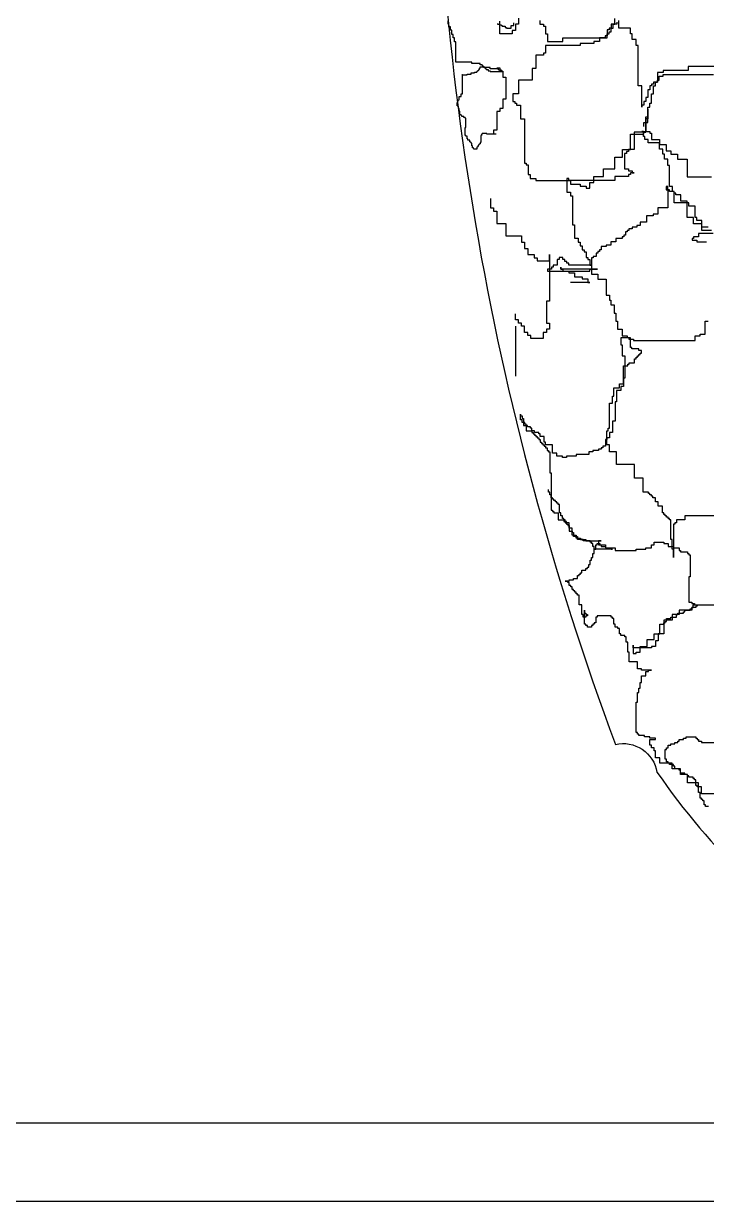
# Model space of a CAD drawing. Extents: x 493 to 4504, y 3788 to 7712.
# Drawn here: x 3556.8 to 3644.2, y 6207.2 to 6357.9 of the extents above; entities that cross this region are included whole.
import ezdxf

# ---------------------------------------------------------------- set-up
doc = ezdxf.new("R2010")
doc.units = 0
doc.header["$MEASUREMENT"] = 0
for name, color, linetype in [('3', 3, 'CONTINUOUS'), ('4', 4, 'CONTINUOUS'), ('7', 7, 'CONTINUOUS')]:
    doc.layers.add(name, color=color, linetype=linetype)

# ---------------------------------------------------------------- blocks, each defined once
blk = doc.blocks.new('FH12E021')
at = {"layer": '3'}
for points in [[(37.39, 112.85), (37.39, 113.26), (37.59, 113.26), (37.59, 113.88), (37.8, 113.88), (37.8, 114.91), (38, 114.91), (38, 115.32), (38.21, 115.32), (38.21, 116.34), (38.41, 116.34), (38.41, 117.17), (38.62, 117.17), (38.62, 117.58), (38.82, 117.58), (38.82, 117.78), (39.03, 117.78), (39.03, 118.19), (39.44, 118.19), (39.44, 118.4), (44.79, 118.4)], [(44.99, 119.22), (42.11, 119.22), (42.11, 118.81), (39.44, 118.81), (39.44, 118.6), (38.82, 118.6), (38.82, 117.58), (38.41, 117.58), (38.41, 117.37), (38.21, 117.37), (38.21, 117.17), (38, 117.17), (38, 116.76), (37.8, 116.76), (37.8, 115.93), (37.59, 115.93), (37.59, 115.52), (37.39, 115.52), (37.39, 115.11), (37.18, 115.11), (37.18, 114.91), (37.18, 117.17), (36.77, 117.17), (36.77, 121.48), (36.56, 121.48), (36.56, 122.1), (36.15, 122.1), (36.15, 122.71), (35.95, 122.71), (35.95, 123.33), (34.71, 123.33), (34.71, 124.15)], [(24.01, 124.39), (24.01, 123.73), (23.68, 123.73), (23.68, 123.06), (23.34, 123.06), (23.34, 122.73), (22.02, 122.73), (22.02, 124.06)], [(26.28, 124.15), (26.28, 123.74), (26.69, 123.74), (26.69, 123.54), (26.9, 123.54), (26.9, 122.71), (27.1, 122.71), (27.1, 121.89), (28.75, 121.89), (28.75, 122.3), (33.48, 122.3), (33.48, 122.71), (33.68, 122.71), (33.68, 122.92), (33.89, 122.92), (33.89, 123.33), (34.1, 123.33), (34.1, 123.74), (34.3, 123.74), (34.3, 124.36)], [(34.51, 123.95), (34.51, 123.74), (33.89, 123.74), (33.89, 123.33), (33.68, 123.33), (33.68, 123.13), (33.48, 123.13), (33.48, 122.51), (33.27, 122.51), (33.27, 122.3), (32.66, 122.3), (32.66, 121.89), (32.04, 121.89), (32.04, 121.69), (30.6, 121.69), (30.6, 121.48), (26.9, 121.48), (26.9, 120.66), (26.69, 120.66), (26.69, 120.45), (25.87, 120.45), (25.87, 119.02), (25.46, 119.02), (25.46, 117.78), (24.02, 117.78), (24.02, 116.34), (23.4, 116.34), (23.4, 115.52), (23.61, 115.52), (23.61, 115.32), (23.81, 115.32), (23.81, 115.11), (24.23, 115.11), (24.23, 113.67), (24.64, 113.67), (24.64, 108.95), (24.84, 108.95), (24.84, 108.74), (25.05, 108.74), (25.05, 107.71), (25.25, 107.71), (25.25, 107.3), (25.87, 107.3), (25.87, 107.1), (29.57, 107.1), (29.57, 106.69), (30.6, 106.69), (30.6, 106.48), (31.22, 106.48), (31.22, 106.28), (31.63, 106.28), (31.63, 106.89), (32.04, 106.89), (32.04, 107.51), (33.07, 107.51), (33.07, 108.33), (34.3, 108.33), (34.3, 109.56), (35.12, 109.56), (35.12, 110.39), (35.95, 110.39), (35.95, 112.03), (37.39, 112.03), (37.39, 112.23), (37.59, 112.23), (37.59, 113.26), (37.8, 113.26), (37.8, 114.7), (37.8, 113.67), (37.59, 113.67), (37.59, 112.23), (36.36, 112.23), (36.36, 110.39), (35.74, 110.39), (35.74, 110.18), (35.53, 110.18), (35.53, 109.97), (35.33, 109.97), (35.33, 108.33), (35.74, 108.33), (35.74, 108.12), (36.15, 108.12), (36.15, 107.92), (36.36, 107.92), (35.95, 107.92), (35.95, 107.71), (35.74, 107.71), (35.74, 107.51), (34.3, 107.51), (34.3, 107.1), (29.37, 107.1), (29.37, 107.3), (29.16, 107.3), (29.16, 105.86), (29.57, 105.86), (29.57, 105.45), (29.78, 105.45), (29.78, 102.37), (29.98, 102.37), (29.98, 100.93), (30.39, 100.93), (30.39, 100.52), (30.6, 100.52), (30.6, 100.11), (30.81, 100.11), (30.81, 99.7), (31.01, 99.7), (31.01, 99.49), (31.22, 99.49), (31.22, 98.88), (31.42, 98.88), (31.42, 98.67), (31.63, 98.67), (31.63, 98.06), (31.83, 98.06), (29.37, 98.06), (29.37, 98.26), (29.16, 98.26), (29.16, 98.47), (28.95, 98.47), (28.95, 98.67), (28.75, 98.67), (28.75, 98.88), (28.34, 98.88), (28.34, 98.67), (28.13, 98.67), (28.13, 98.06), (27.72, 98.06), (27.72, 97.85), (27.52, 97.85), (27.52, 97.64), (27.1, 97.64), (27.1, 97.44), (31.63, 97.44), (31.63, 97.64), (32.45, 97.64), (28.54, 97.64), (28.54, 97.85), (28.54, 97.64), (28.75, 97.64), (28.75, 97.44), (29.37, 97.44), (29.37, 97.23), (29.98, 97.23), (29.98, 96.82), (30.81, 96.82), (30.81, 96.62), (31.42, 96.62), (31.42, 96.21), (31.63, 96.21), (29.57, 96.21)], [(21.64, 112.02), (20.64, 112.02), (20.64, 112.09), (20.13, 112.09), (20.13, 112.02), (20.06, 112.02), (20.06, 111.87), (19.99, 111.87), (19.99, 111.15), (19.92, 111.15), (19.92, 111.01), (19.84, 111.01), (19.84, 110.94), (19.77, 110.94), (19.77, 110.86), (19.7, 110.86), (19.7, 110.72), (19.63, 110.72), (19.63, 110.65), (19.56, 110.65), (19.56, 110.43), (19.27, 110.43), (19.27, 110.5), (19.2, 110.5), (19.2, 110.58), (19.12, 110.58), (19.12, 110.79), (19.05, 110.79), (19.05, 111.08), (18.98, 111.08), (18.98, 111.15), (18.91, 111.15), (18.91, 111.22), (18.84, 111.22), (18.84, 111.37), (18.62, 111.37), (18.62, 111.51), (18.55, 111.51), (18.55, 111.8), (18.4, 111.8), (18.4, 111.87), (18.33, 111.87), (18.33, 112.74), (18.4, 112.74), (18.4, 113.74), (18.33, 113.74), (18.33, 113.81), (18.19, 113.81), (18.19, 113.89), (17.97, 113.89), (17.97, 114.03), (17.9, 114.03), (17.9, 114.1), (17.76, 114.1), (17.76, 114.46), (17.68, 114.46), (17.68, 114.75), (17.61, 114.75), (17.61, 114.97), (17.54, 114.97), (17.54, 115.04), (17.47, 115.04), (17.47, 115.4), (17.54, 115.4), (17.54, 115.61), (17.61, 115.61), (17.61, 115.69), (17.68, 115.69), (17.68, 116.04), (17.9, 116.04), (17.9, 116.33), (18.04, 116.33), (18.04, 118.35), (17.97, 118.35), (18.55, 118.35), (18.55, 118.42), (18.98, 118.42), (18.98, 118.56), (19.34, 118.56), (19.34, 118.63), (19.56, 118.63), (19.56, 118.71), (19.63, 118.71), (19.63, 118.78), (19.7, 118.78), (19.7, 118.85), (19.77, 118.85), (19.77, 118.92), (19.84, 118.92), (19.84, 119.07), (19.92, 119.07), (19.92, 119.21), (20.42, 119.21), (20.42, 119.07), (20.49, 119.07), (20.49, 118.99), (20.56, 118.99), (20.56, 118.92), (20.78, 118.92), (20.78, 118.78), (21, 118.78), (21, 118.71), (22.29, 118.71), (22.29, 118.78), (22.22, 118.78), (22.22, 118.85), (21.93, 118.85), (21.93, 118.92), (21.86, 118.92), (21.86, 118.99), (21, 118.99), (21, 119.14), (20.28, 119.14), (20.28, 119.28), (20.2, 119.28), (20.2, 119.35), (20.13, 119.35), (20.13, 119.43), (19.92, 119.43), (19.92, 119.57), (19.05, 119.57), (19.05, 119.71), (17.32, 119.71), (17.32, 121.87), (17.18, 121.87), (17.18, 122.3), (17.04, 122.3), (17.04, 122.66), (16.89, 122.66), (16.89, 123.1), (16.75, 123.1), (16.75, 123.46), (16.6, 123.46), (16.6, 123.74), (16.53, 123.74), (16.53, 124.1)], [(21.79, 123.82), (21.79, 123.74), (22, 123.74), (22, 123.67), (22.15, 123.67), (22.15, 123.6), (22.29, 123.6), (22.29, 123.53), (22.58, 123.53), (22.58, 123.38), (22.72, 123.38), (22.72, 123.31), (23.23, 123.31), (23.23, 123.6), (23.52, 123.6), (23.52, 123.89)], [(21.69, 119.08), (22.02, 119.08), (22.02, 118.75), (22.35, 118.75), (22.35, 118.09), (22.68, 118.09), (22.68, 115.77), (22.35, 115.77), (22.35, 114.77), (22.02, 114.77), (22.02, 114.44), (21.69, 114.44), (21.69, 112.45), (21.35, 112.45), (21.35, 112.12)], [(44.59, 101.77), (43.55, 101.77), (43.55, 102.46), (42.69, 102.46), (42.69, 103.15), (42, 103.15), (42, 104.71), (40.61, 104.71), (40.61, 105.92), (40.44, 105.92), (40.44, 106.43), (40.1, 106.43), (40.1, 108.68), (39.92, 108.68), (39.92, 109.37), (39.58, 109.37), (39.58, 109.89), (39.4, 109.89), (39.4, 110.41), (39.06, 110.41), (39.06, 111.1), (37.85, 111.1), (37.85, 111.45), (37.5, 111.45), (37.5, 111.79), (37.33, 111.79), (37.33, 112.31), (37.16, 112.31), (38.02, 112.31), (38.02, 112.14), (38.19, 112.14), (38.19, 111.45), (39.06, 111.45), (39.06, 110.93), (39.75, 110.93), (39.75, 110.24), (40.27, 110.24), (40.27, 109.89), (40.96, 109.89), (40.96, 109.37), (42, 109.37), (42, 107.47), (44.59, 107.47)], [(44.76, 101.42), (43.21, 101.42), (43.21, 101.08), (42.69, 101.08), (42.69, 100.9), (42.52, 100.9), (42.52, 100.73), (43.04, 100.73), (43.04, 100.56), (44.07, 100.56)], [(44.25, 102.11), (43.55, 102.11), (43.55, 102.81), (43.04, 102.81), (43.04, 103.15), (42.86, 103.15), (42.86, 104.36), (42.17, 104.36), (42.17, 104.71), (42, 104.71), (42, 104.88), (41.31, 104.88), (41.31, 105.57), (40.79, 105.57), (40.79, 105.74), (40.61, 105.74), (40.61, 105.92), (40.1, 105.92), (40.1, 106.09), (39.92, 106.09), (39.92, 106.43), (39.75, 106.43), (39.75, 106.09), (39.92, 106.09), (39.92, 104.19), (38.88, 104.19), (38.88, 103.5), (38.37, 103.5), (38.37, 103.32), (37.67, 103.32), (37.67, 102.63), (36.98, 102.63), (36.98, 102.29), (36.64, 102.29), (36.64, 102.11), (36.12, 102.11), (36.12, 101.94), (35.77, 101.94), (35.77, 101.77), (35.6, 101.77), (35.6, 101.6), (35.43, 101.6), (35.43, 101.25), (35.25, 101.25), (35.25, 101.08), (35.08, 101.08), (35.08, 100.9), (34.39, 100.9), (34.39, 100.56), (33.87, 100.56), (33.87, 100.21), (33.35, 100.21), (33.35, 100.04), (32.83, 100.04), (32.83, 99.69), (32.66, 99.69), (32.66, 99.52), (32.49, 99.52), (32.49, 99.35), (32.31, 99.35), (32.31, 99), (31.97, 99), (31.97, 98.83), (31.79, 98.83), (31.79, 97.1), (32.49, 97.1), (32.49, 96.58), (33.35, 96.58), (33.35, 94.85), (33.7, 94.85), (33.7, 94.34), (33.87, 94.34), (33.87, 93.82), (34.22, 93.82), (34.22, 92.95), (34.39, 92.95), (34.39, 92.09), (34.56, 92.09), (34.56, 91.23), (35.08, 91.23), (35.08, 90.53), (35.6, 90.53), (35.6, 90.36), (35.77, 90.36), (35.77, 90.19), (36.29, 90.19), (36.29, 90.02), (42.86, 90.02), (42.86, 90.53), (43.38, 90.53), (43.38, 90.71), (43.9, 90.71), (43.9, 92.09), (44.25, 92.09)], [(21.02, 105.16), (21.02, 104.16), (21.35, 104.16), (21.35, 103.83), (21.69, 103.83), (21.69, 102.5), (22.68, 102.5), (22.68, 101.18), (24.34, 101.18), (24.34, 100.51), (24.67, 100.51), (24.67, 99.85), (25, 99.85), (25, 99.19), (25.67, 99.19), (25.67, 98.86), (26, 98.86), (26, 98.52), (27.33, 98.52), (27.33, 99.19), (27.33, 94.21), (27, 94.21), (27, 91.89), (27.33, 91.89), (27.33, 91.23), (27, 91.23), (27, 90.9), (26.66, 90.9), (26.66, 90.23), (25.34, 90.23), (25.34, 90.56), (25, 90.56), (25, 90.9), (24.67, 90.9), (24.67, 91.56), (24.34, 91.56), (24.34, 91.89), (24.01, 91.89), (24.01, 92.22), (23.68, 92.22), (23.68, 92.89)], [(23.68, 91.56), (23.68, 86.25)], [(44.26, 40.38), (43.96, 40.38), (43.96, 40.53), (43.81, 40.53), (43.81, 40.98), (43.67, 40.98), (43.67, 41.12), (43.52, 41.12), (43.52, 41.27), (43.37, 41.27), (43.37, 41.87), (43.22, 41.87), (43.22, 42.46), (43.07, 42.46), (43.07, 42.61), (42.92, 42.61), (42.92, 43.2), (42.78, 43.2), (42.78, 43.35), (42.63, 43.35), (42.63, 43.5), (42.18, 43.5), (42.18, 43.64), (42.04, 43.64), (42.04, 43.79), (41.74, 43.79), (41.74, 43.94), (41.29, 43.94), (41.29, 44.24), (41.15, 44.24), (41.15, 44.38), (40.7, 44.38), (40.7, 44.68), (40.55, 44.68), (40.55, 44.83), (40.11, 44.83), (40.11, 44.98), (39.96, 44.98), (39.96, 45.13), (39.81, 45.13), (39.81, 45.42), (39.66, 45.42), (39.66, 46.46), (39.81, 46.46), (39.81, 46.61), (39.96, 46.61), (39.96, 46.9), (40.26, 46.9), (40.26, 47.05), (40.7, 47.05), (40.7, 47.2), (41, 47.2), (41, 47.35), (41.15, 47.35), (41.15, 47.5), (41.59, 47.5), (41.59, 47.64), (41.89, 47.64), (41.89, 47.79), (42.92, 47.79), (42.92, 47.64), (43.07, 47.64), (43.07, 47.5), (43.22, 47.5), (43.22, 47.35), (43.52, 47.35), (43.52, 47.2), (47.08, 47.2)], [(49.74, 41.72), (43.52, 41.72), (43.52, 42.46), (43.22, 42.46), (43.22, 42.9), (42.04, 42.9), (42.04, 43.79), (41.29, 43.79), (41.29, 44.38), (40.4, 44.38), (40.4, 44.98), (39.07, 44.98), (39.07, 45.57), (38.63, 45.57), (38.63, 46.31), (38.48, 46.31), (38.48, 46.61), (38.18, 46.61), (38.18, 46.9), (38.03, 46.9), (38.03, 47.5), (38.63, 47.5), (38.63, 47.64), (38.03, 47.64), (38.03, 47.79), (37.44, 47.79), (37.44, 47.94), (36.85, 47.94), (36.85, 48.09), (36.7, 48.09), (36.7, 48.24), (36.55, 48.24), (36.55, 51.5), (36.7, 51.5), (36.7, 52.53), (36.85, 52.53), (36.85, 52.98), (36.99, 52.98), (36.99, 53.57), (37.14, 53.57), (37.14, 54.31), (37.59, 54.31), (37.59, 54.76), (37.88, 54.76), (37.88, 54.9), (38.18, 54.9), (37.14, 54.9), (37.14, 55.05), (36.7, 55.05), (36.7, 55.79), (35.81, 55.79), (35.81, 56.83), (35.66, 56.83), (35.66, 57.87), (35.51, 57.87), (35.51, 58.46), (35.36, 58.46), (35.36, 58.61), (34.92, 58.61), (34.92, 58.76), (34.77, 58.76), (34.77, 59.35), (34.62, 59.35), (34.62, 59.5), (34.33, 59.5), (34.33, 59.79), (34.18, 59.79), (34.18, 60.39), (34.03, 60.39), (34.03, 60.54), (33.88, 60.54), (33.88, 60.68), (32.4, 60.68), (32.4, 60.54), (32.25, 60.54), (32.25, 59.94), (32.1, 59.94), (32.1, 59.79), (31.95, 59.79), (31.95, 59.65), (31.81, 59.65), (31.81, 59.5), (31.36, 59.5), (31.36, 59.65), (31.21, 59.65), (31.21, 59.79), (31.06, 59.79), (31.06, 61.28), (31.06, 60.98), (31.21, 60.98), (31.21, 60.83), (31.36, 60.83), (31.36, 60.68), (31.21, 60.68), (31.21, 60.54), (30.92, 60.54), (30.92, 60.83), (30.77, 60.83), (30.77, 61.87), (30.47, 61.87), (30.47, 62.91), (30.32, 62.91), (30.32, 63.05), (30.17, 63.05), (30.17, 63.2), (30.03, 63.2), (30.03, 63.35), (29.88, 63.35), (29.88, 63.5), (29.73, 63.5), (29.73, 63.79), (29.58, 63.79), (29.58, 63.94), (29.43, 63.94), (29.43, 64.24), (29.28, 64.24), (29.28, 64.39), (28.99, 64.39), (29.43, 64.39), (29.43, 64.54), (29.88, 64.54), (29.88, 64.68), (30.32, 64.68), (30.32, 64.98), (30.47, 64.98), (30.47, 65.13), (30.62, 65.13), (30.62, 65.28), (30.77, 65.28), (30.77, 65.57), (31.21, 65.57), (31.21, 65.72), (31.36, 65.72), (31.36, 65.87), (31.51, 65.87), (31.51, 66.17), (31.66, 66.17), (31.66, 66.61), (31.81, 66.61), (31.81, 66.91), (31.95, 66.91), (31.95, 67.35), (32.1, 67.35), (32.1, 67.8), (32.25, 67.8), (32.25, 68.24), (32.4, 68.24), (32.4, 68.39), (32.69, 68.39), (32.69, 68.24), (32.84, 68.24), (32.84, 68.09), (33.29, 68.09), (33.29, 67.94), (34.33, 67.94), (34.33, 67.65), (36.55, 67.65), (36.55, 67.8), (37.59, 67.8), (37.59, 67.94), (38.18, 67.94), (38.18, 68.24), (38.48, 68.24), (38.48, 68.54), (39.51, 68.54), (39.51, 68.39), (39.96, 68.39), (39.96, 68.09), (40.55, 68.09), (40.55, 67.94), (41.15, 67.94), (41.15, 67.65), (41.29, 67.65), (41.29, 67.5), (42.04, 67.5), (42.04, 67.35), (42.18, 67.35), (42.18, 67.2), (42.33, 67.2), (42.33, 64.83), (42.18, 64.83), (42.18, 62.16), (42.48, 62.16), (42.48, 62.02), (42.78, 62.02), (42.78, 61.87), (43.07, 61.87), (43.07, 61.72), (42.92, 61.72), (42.92, 61.57), (42.48, 61.57), (42.48, 61.28), (41.15, 61.28), (41.15, 60.83), (40.4, 60.83), (40.4, 60.24), (39.51, 60.24), (39.51, 58.76), (38.92, 58.76), (38.92, 58.02), (38.63, 58.02), (38.63, 57.42), (38.18, 57.42), (38.18, 57.28), (36.25, 57.28), (36.25, 57.57), (36.25, 56.68), (36.55, 56.68), (36.55, 56.83), (36.99, 56.83), (36.99, 57.42), (37.74, 57.42), (37.74, 58.16), (38.48, 58.16), (38.48, 58.76), (39.07, 58.76), (39.07, 59.79), (39.51, 59.79), (39.51, 59.94), (39.66, 59.94), (39.66, 60.09), (39.81, 60.09), (39.81, 60.39), (40.26, 60.39), (40.26, 60.54), (40.85, 60.54), (40.85, 60.83), (41, 60.83), (41, 60.98), (41.59, 60.98), (41.59, 61.13), (41.74, 61.13), (41.74, 61.28), (42.33, 61.28), (42.33, 61.42), (42.48, 61.42), (42.48, 61.57), (42.63, 61.57), (42.63, 61.87), (52.26, 61.87)], [(44.85, 71.35), (41.74, 71.35), (41.74, 70.91), (40.85, 70.91), (40.85, 70.61), (40.7, 70.61), (40.7, 70.46), (40.55, 70.46), (40.55, 66.91), (40.55, 67.8), (40.4, 67.8), (40.4, 68.83), (40.26, 68.83), (40.26, 70.91), (40.11, 70.91), (40.11, 71.06), (39.96, 71.06), (39.96, 71.2), (39.81, 71.2), (39.81, 71.35), (39.66, 71.35), (39.66, 71.5), (39.51, 71.5), (39.51, 71.65), (39.37, 71.65), (39.37, 72.39), (38.92, 72.39), (38.92, 72.83), (38.63, 72.83), (38.63, 73.28), (38.33, 73.28), (38.33, 73.43), (38.18, 73.43), (38.18, 73.57), (38.03, 73.57), (38.03, 73.72), (37.88, 73.72), (37.88, 73.87), (37.29, 73.87), (37.29, 75.35), (36.4, 75.35), (36.4, 76.83), (34.47, 76.83), (34.47, 78.17), (33.73, 78.17), (33.73, 78.91), (33.44, 78.91), (33.44, 80.39), (33.58, 80.39), (33.58, 80.69), (33.73, 80.69), (33.73, 83.35), (34.03, 83.35), (34.03, 84.09), (34.18, 84.09), (34.18, 84.98), (34.77, 84.98), (34.77, 85.43), (35.22, 85.43), (35.22, 87.35), (35.66, 87.35), (35.66, 87.5), (35.81, 87.5), (35.81, 87.65), (36.4, 87.65), (36.4, 88.09), (36.55, 88.09), (36.55, 88.24), (36.7, 88.24), (36.7, 88.39), (36.85, 88.39), (36.85, 88.54), (36.99, 88.54), (36.99, 88.69), (37.14, 88.69), (37.14, 88.98), (36.85, 88.98), (36.85, 89.13), (36.1, 89.13), (36.1, 89.28), (35.96, 89.28), (35.96, 90.32), (34.92, 90.32), (34.92, 89.58), (35.07, 89.58), (35.07, 88.39), (35.36, 88.39), (35.36, 86.02), (35.22, 86.02), (35.22, 85.13), (34.92, 85.13), (34.92, 84.69), (34.47, 84.69), (34.47, 83.5), (34.33, 83.5), (34.33, 81.43), (34.03, 81.43), (34.03, 80.24), (33.73, 80.24), (33.73, 79.65), (33.44, 79.65), (33.44, 79.5), (33.29, 79.5), (33.29, 78.76), (32.99, 78.76), (32.99, 78.61), (32.84, 78.61), (32.84, 78.46), (32.55, 78.46), (32.55, 78.32), (31.95, 78.32), (31.95, 78.17), (31.51, 78.17), (31.51, 77.87), (30.17, 77.87), (30.17, 77.72), (29.14, 77.72), (29.14, 77.57), (28.69, 77.57), (28.69, 77.72), (28.1, 77.72), (28.1, 78.02), (27.65, 78.02), (27.65, 78.91), (26.91, 78.91), (26.91, 79.2), (26.76, 79.2), (26.76, 79.8), (26.32, 79.8), (26.32, 80.09), (26.17, 80.09), (26.17, 80.24), (25.73, 80.24), (25.73, 80.39), (25.43, 80.39), (25.43, 80.69), (25.28, 80.69), (25.28, 80.83), (24.99, 80.83), (24.99, 80.98), (24.84, 80.98), (24.84, 81.13), (24.69, 81.13), (24.69, 81.28), (24.39, 81.28), (24.39, 81.58), (24.24, 81.58), (24.24, 82.17), (24.24, 82.02), (24.39, 82.02), (24.39, 81.72), (24.54, 81.72), (24.54, 80.98), (24.84, 80.98), (24.84, 80.39), (25.43, 80.39), (25.43, 80.24), (25.58, 80.24), (25.58, 80.09), (25.73, 80.09), (25.73, 79.95), (25.87, 79.95), (25.87, 79.8), (26.02, 79.8), (26.02, 79.65), (26.17, 79.65), (26.17, 79.5), (26.32, 79.5), (26.32, 79.2), (26.47, 79.2), (26.47, 79.06), (26.62, 79.06), (26.62, 78.91), (26.76, 78.91), (26.76, 78.76), (26.91, 78.76), (26.91, 78.61), (27.06, 78.61), (27.06, 78.32), (27.21, 78.32), (27.21, 78.17), (27.36, 78.17), (27.36, 75.94), (27.51, 75.94), (27.51, 71.94), (27.65, 71.94), (27.65, 71.8), (27.8, 71.8), (27.8, 71.65), (28.25, 71.65), (28.25, 70.91), (28.84, 70.91), (28.84, 70.76), (28.99, 70.76), (28.99, 70.61), (29.14, 70.61), (29.14, 70.46), (29.28, 70.46), (29.28, 70.31), (29.43, 70.31), (29.43, 69.72), (29.73, 69.72), (29.73, 69.57), (29.88, 69.57), (29.88, 69.28), (30.17, 69.28), (30.17, 69.13), (30.32, 69.13), (30.32, 68.98), (30.62, 68.98), (30.62, 68.83), (31.21, 68.83), (31.21, 68.68), (32.84, 68.68), (32.55, 68.68), (32.55, 68.24), (33.29, 68.24), (33.29, 67.94), (33.88, 67.94), (33.88, 67.8), (34.03, 67.8), (32.1, 67.8), (32.1, 68.09), (31.95, 68.09), (31.95, 68.39), (31.81, 68.39), (31.81, 68.54), (31.66, 68.54), (31.66, 68.68), (30.92, 68.68), (30.92, 68.83), (30.32, 68.83), (30.32, 68.98), (30.17, 68.98), (30.17, 69.13), (29.88, 69.13), (29.88, 69.28), (29.73, 69.28), (29.73, 70.02), (29.43, 70.02), (29.43, 70.61), (29.14, 70.61), (29.14, 70.76), (28.99, 70.76), (28.99, 70.91), (28.84, 70.91), (28.84, 71.06), (28.69, 71.06), (28.69, 71.35), (28.54, 71.35), (28.54, 71.65), (28.4, 71.65), (28.4, 72.54), (28.25, 72.54), (28.25, 72.69), (28.1, 72.69), (28.1, 72.83), (27.95, 72.83), (27.95, 72.98), (27.8, 72.98), (27.8, 73.13), (27.65, 73.13), (27.65, 73.28), (27.51, 73.28), (27.51, 73.57), (27.36, 73.57), (27.36, 73.87), (27.21, 73.87), (27.21, 74.17)]]:
    blk.add_lwpolyline(points, dxfattribs=at)
at = {"layer": '4'}
blk.add_lwpolyline([(15.13, 159.75, 0.094236), (34.35, 46.99, -0.431207), (38.78, 44.03, 0.09642), (59.97, 23.35, 0.077414), (60.46, 18.92, -0.490254), (58.68, 16.56, 0.68218), (59.47, 6.61), (128.95, 6.61, 0.503478), (128.95, 16.46, -1), (128.95, 25.32, 0.210479), (153.09, 76.04, 0.12842), (154.38, 77.02), (155.12, 78.39, -0.015619), (157.03, 82.93), (158.02, 87.36, 0.211215), (155.55, 99.68, -0.379001), (156.05, 104.11, 0.44374), (156.05, 107.55, 0.039687), (168.36, 129.71, 0.079837)], format="xyb", dxfattribs=at)

msp = doc.modelspace()

# ---------------------------------------------------------------- linework, layer by layer
at = {"layer": '3'}
msp.add_line((4016.05, 6207.22), (3336.05, 6207.22), dxfattribs=at)
at = {"layer": '7'}
msp.add_line((4016.05, 6217.22), (3336.05, 6217.22), dxfattribs=at)

# ---------------------------------------------------------------- block references
at = {"layer": '3', "ltscale": 100, "xscale": 1.2, "yscale": 1.2, "zscale": 1.2}
msp.add_blockref('FH12E021', (3591.31, 6209.29), dxfattribs=at)

doc.saveas('drawing.dxf')
